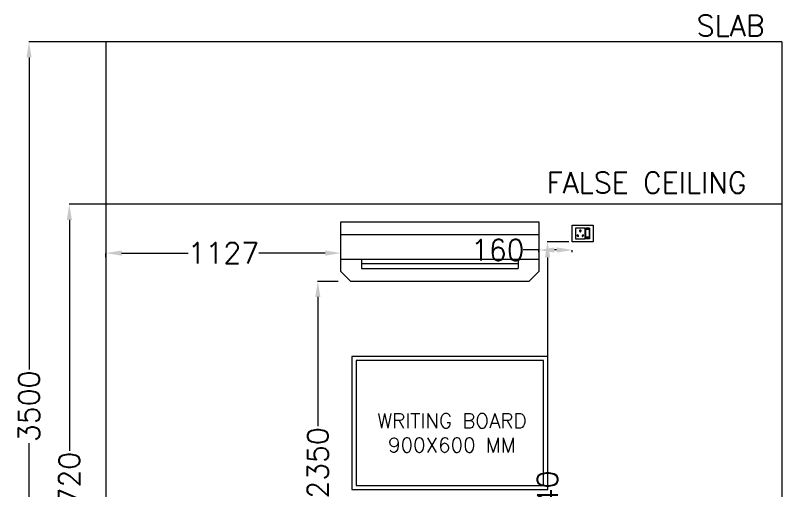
# Model space of a CAD drawing. Extents: x 3552052 to 4102982, y -707811 to -630695.
# Drawn here: x 3740793 to 3744470, y -694043 to -691761 of the extents above; entities that cross this region are included whole.
import ezdxf

# ---------------------------------------------------------------- set-up
doc = ezdxf.new("R2010")
doc.units = 0
doc.header["$LTSCALE"] = 6
doc.header["$MEASUREMENT"] = 0
doc.layers.get('Defpoints').update_dxf_attribs({"linetype": 'CONTINUOUS', "lineweight": 0})
for name, color, linetype, lineweight in [('ELE-4M UPS P.SB', 3, 'CONTINUOUS', 0), ('ELE-SOCKET NMBERING', 7, 'CONTINUOUS', 9), ('EQP', 6, 'CONTINUOUS', 0), ('HVAC', 3, 'CONTINUOUS', 15), ('LIGHT', 2, 'CONTINUOUS', 0), ('MEP_HVAC_RA_DUCT', 1, 'CONTINUOUS', 0)]:
    doc.layers.add(name, color=color, linetype=linetype, lineweight=lineweight)
doc.layers.add('ELE-6A AC SOCKET', color=7, linetype='CONTINUOUS', lineweight=0, true_color=0x00ceb6)
doc.styles.add('Annotation', font='tahoma.ttf')
doc.styles.add('ROMANS', font='romans.shx')
doc.dimstyles.new('AEPL1', dxfattribs={"dimtxt": 100, "dimasz": 75, "dimexe": 1.25, "dimexo": 50, "dimtad": 0, "dimdec": 0, "dimtxsty": 'ROMANS', "dimcen": 2.5, "dimclrd": 7, "dimclre": 7, "dimadec": 0, "dimazin": 0, "dimtfac": 1, "dimtdec": 0, "dimtmove": 0, "dimatfit": 3, "dimfxl": 1, "dimlwd": 0, "dimlwe": 0, "dimarcsym": 0})

# ---------------------------------------------------------------- blocks, each defined once
blk = doc.blocks.new('*D244')
at = {"layer": 'Defpoints', "color": 0, "linetype": 'ByBlock', "transparency": 16777216}
for p in [(3741052.5, -692667.8), (3741758, -692667.8), (3741382.2, -695388)]:
    blk.add_point(p, dxfattribs=at)
at = {"layer": 'ELE-4M UPS P.SB', "color": 7, "linetype": 'ByBlock', "lineweight": 0, "transparency": 16777216}
for p, q in [((3741708, -692667.8), (3741051.2, -692667.8)), ((3741052.5, -692742.8), (3741052.5, -693851.1)), ((3741052.5, -695313), (3741052.5, -694204.7)), ((3741332.2, -695388), (3741051.2, -695388))]:
    blk.add_line(p, q, dxfattribs=at)
at = {"layer": 'ELE-4M UPS P.SB', "color": 7, "linetype": 'ByBlock', "transparency": 16777216}
for points in [[(3741065, -692742.8), (3741040, -692742.8), (3741052.5, -692667.8)], [(3741040, -695313), (3741065, -695313), (3741052.5, -695388)]]:
    blk.add_solid(points, dxfattribs=at)
at = {"layer": 'ELE-4M UPS P.SB', "color": 0, "linetype": 'ByBlock', "transparency": 16777216, "insert": (3741052.5, -694027.9), "char_height": 100, "attachment_point": 5, "rotation": 90, "style": 'ROMANS'}
blk.add_mtext('2720', dxfattribs=at)
blk = doc.blocks.new('*D245')
at = {"layer": 'Defpoints', "color": 0, "linetype": 'ByBlock', "transparency": 16777216}
for p in [(3740859, -691888), (3741382.2, -691888), (3741382.2, -695388)]:
    blk.add_point(p, dxfattribs=at)
at = {"layer": 'ELE-4M UPS P.SB', "color": 7, "linetype": 'ByBlock', "lineweight": 0, "transparency": 16777216}
for p, q in [((3741332.2, -691888), (3740857.7, -691888)), ((3740859, -691963), (3740859, -693461.2)), ((3740859, -695313), (3740859, -693814.8)), ((3741332.2, -695388), (3740857.7, -695388))]:
    blk.add_line(p, q, dxfattribs=at)
at = {"layer": 'ELE-4M UPS P.SB', "color": 7, "linetype": 'ByBlock', "transparency": 16777216}
for points in [[(3740871.5, -691963), (3740846.5, -691963), (3740859, -691888)], [(3740846.5, -695313), (3740871.5, -695313), (3740859, -695388)]]:
    blk.add_solid(points, dxfattribs=at)
at = {"layer": 'ELE-4M UPS P.SB', "color": 0, "linetype": 'ByBlock', "transparency": 16777216, "insert": (3740859, -693638), "char_height": 100, "attachment_point": 5, "rotation": 90, "style": 'ROMANS'}
blk.add_mtext('3500', dxfattribs=at)
blk = doc.blocks.new('FGFFF')
at = {"layer": 'HVAC', "color": 1}
for p, q in [((3634023.8, -694515.9), (3634973.8, -694515.9)), ((3634023.8, -694634.9), (3634973.8, -694634.9))]:
    blk.add_line(p, q, dxfattribs=at)
at = {"layer": 'HVAC', "color": 8}
for p, q in [((3634123.3, -694634.9), (3634123.3, -694679.6)), ((3634123.3, -694655.2), (3634874.4, -694655.2)), ((3634874.4, -694634.9), (3634874.4, -694679.6)), ((3634123.3, -694679.6), (3634874.4, -694679.6))]:
    blk.add_line(p, q, dxfattribs=at)
at = {"layer": 'HVAC', "color": 1}
blk.add_lwpolyline([(3634023.8, -694455.3), (3634973.8, -694455.3), (3634973.8, -694693.6), (3634926.3, -694741.1), (3634071.3, -694741.1), (3634023.8, -694693.6)], close=True, dxfattribs=at)
blk = doc.blocks.new('*D247')
at = {"layer": 'Defpoints', "color": 0, "linetype": 'ByBlock', "transparency": 16777216}
for p in [(3741228, -692871.3), (3742355, -692871.3), (3741228, -692902.2)]:
    blk.add_point(p, dxfattribs=at)
at = {"layer": 'ELE-4M UPS P.SB', "color": 7, "linetype": 'ByBlock', "lineweight": 0, "transparency": 16777216}
for p, q in [((3741228, -692921.3), (3741228, -692903.5)), ((3741303, -692902.2), (3741621.8, -692902.2)), ((3742280, -692902.2), (3741961.2, -692902.2)), ((3742355, -692921.3), (3742355, -692903.5))]:
    blk.add_line(p, q, dxfattribs=at)
at = {"layer": 'ELE-4M UPS P.SB', "color": 7, "linetype": 'ByBlock', "transparency": 16777216}
for points in [[(3741303, -692889.7), (3741303, -692914.7), (3741228, -692902.2)], [(3742280, -692914.7), (3742280, -692889.7), (3742355, -692902.2)]]:
    blk.add_solid(points, dxfattribs=at)
at = {"layer": 'ELE-4M UPS P.SB', "color": 0, "linetype": 'ByBlock', "transparency": 16777216, "insert": (3741791.5, -692902.2), "char_height": 100, "attachment_point": 5, "style": 'ROMANS'}
blk.add_mtext('1127', dxfattribs=at)
blk = doc.blocks.new('*D248')
at = {"layer": 'Defpoints', "color": 0, "linetype": 'ByBlock', "transparency": 16777216}
for p in [(3742391.7, -693038), (3742244.7, -695388), (3742391.7, -695388)]:
    blk.add_point(p, dxfattribs=at)
at = {"layer": 'ELE-4M UPS P.SB', "color": 7, "linetype": 'ByBlock', "lineweight": 0, "transparency": 16777216}
for p, q in [((3742341.7, -693038), (3742243.4, -693038)), ((3742244.7, -693113), (3742244.7, -693733)), ((3742244.7, -695313), (3742244.7, -694086.6)), ((3742341.7, -695388), (3742243.4, -695388))]:
    blk.add_line(p, q, dxfattribs=at)
at = {"layer": 'ELE-4M UPS P.SB', "color": 7, "linetype": 'ByBlock', "transparency": 16777216}
for points in [[(3742257.2, -693113), (3742232.2, -693113), (3742244.7, -693038)], [(3742232.2, -695313), (3742257.2, -695313), (3742244.7, -695388)]]:
    blk.add_solid(points, dxfattribs=at)
at = {"layer": 'ELE-4M UPS P.SB', "color": 0, "linetype": 'ByBlock', "transparency": 16777216, "insert": (3742244.7, -693909.8), "char_height": 100, "attachment_point": 5, "rotation": 90, "style": 'ROMANS'}
blk.add_mtext('2350', dxfattribs=at)
blk = doc.blocks.new('EQ2WE')
at = {"layer": 'ELE-6A AC SOCKET', "lineweight": 0}
for p, q in [((-98.7, 169.5), (-215.4, 169.5)), ((-215.4, 169.5), (-215.4, 36.3)), ((-98.7, 36.3), (-98.7, 169.5)), ((-91, 36.3), (-91, 169.5)), ((-91, 169.5), (-44.6, 169.5)), ((-44.6, 169.5), (-91, 169.5)), ((-87.1, 50.8), (-87.1, 155)), ((-87.1, 155), (-48.5, 155)), ((-48.5, 155), (-48.5, 50.8)), ((-44.6, 169.5), (-44.6, 36.3)), ((-44.6, 169.5), (-44.6, 36.3)), ((-215.4, 36.3), (-98.7, 36.3)), ((-44.6, 36.3), (-91, 36.3)), ((-48.5, 55.5), (-87.1, 55.5)), ((-48.5, 50.8), (-87.1, 50.8))]:
    blk.add_line(p, q, dxfattribs=at)
blk.add_lwpolyline([(0, 0), (-257.3, 0), (-257.3, 205.9), (0, 205.9)], close=True, dxfattribs=at)
for centre, radius, start, end in [((-157.1, 135.8), 9.08, 307.15837, 232.84163), ((-157.1, 126.7), 5.79, 161.40312, 18.59688), ((-190.3, 76.9), 7.83, 5.26891, 272.51003), ((-184.2, 71.6), 6.31, 202.68381, 75.09514), ((-130, 71.6), 6.31, 104.90486, 337.31619), ((-123.8, 76.9), 7.83, 267.48997, 174.73109)]:
    blk.add_arc(centre, radius, start, end, dxfattribs=at)
blk = doc.blocks.new('*D255')
at = {"layer": 'Defpoints', "color": 0, "linetype": 'ByBlock', "transparency": 16777216}
for p in [(3743305, -692847.8), (3743465, -692847.8), (3743305, -692887.4)]:
    blk.add_point(p, dxfattribs=at)
at = {"layer": 'ELE-4M UPS P.SB', "color": 7, "linetype": 'ByBlock', "lineweight": 0, "transparency": 16777216}
for p, q in [((3743305, -692887.4), (3743230, -692887.4)), ((3743305, -692897.8), (3743305, -692888.6)), ((3743390, -692887.4), (3743380, -692887.4)), ((3743465, -692897.8), (3743465, -692888.6))]:
    blk.add_line(p, q, dxfattribs=at)
at = {"layer": 'ELE-4M UPS P.SB', "color": 7, "linetype": 'ByBlock', "transparency": 16777216}
for points in [[(3743380, -692874.9), (3743380, -692899.9), (3743305, -692887.4)], [(3743390, -692899.9), (3743390, -692874.9), (3743465, -692887.4)]]:
    blk.add_solid(points, dxfattribs=at)
at = {"layer": 'ELE-4M UPS P.SB', "color": 0, "linetype": 'ByBlock', "transparency": 16777216, "insert": (3743107.9, -692887.4), "char_height": 100, "attachment_point": 5, "style": 'ROMANS'}
blk.add_mtext('160', dxfattribs=at)
blk = doc.blocks.new('*D262')
at = {"layer": 'Defpoints', "color": 0, "linetype": 'ByBlock', "transparency": 16777216}
for p in [(3743498.3, -692847.8), (3743346.8, -695388), (3743498.3, -695388)]:
    blk.add_point(p, dxfattribs=at)
at = {"layer": 'ELE-4M UPS P.SB', "color": 7, "linetype": 'ByBlock', "lineweight": 0, "transparency": 16777216}
for p, q in [((3743448.3, -692847.8), (3743345.5, -692847.8)), ((3743346.8, -692922.8), (3743346.8, -693941.1)), ((3743346.8, -695313), (3743346.8, -694294.7)), ((3743448.3, -695388), (3743345.5, -695388))]:
    blk.add_line(p, q, dxfattribs=at)
at = {"layer": 'ELE-4M UPS P.SB', "color": 7, "linetype": 'ByBlock', "transparency": 16777216}
for points in [[(3743359.3, -692922.8), (3743334.3, -692922.8), (3743346.8, -692847.8)], [(3743334.3, -695313), (3743359.3, -695313), (3743346.8, -695388)]]:
    blk.add_solid(points, dxfattribs=at)
at = {"layer": 'ELE-4M UPS P.SB', "color": 0, "linetype": 'ByBlock', "transparency": 16777216, "insert": (3743346.8, -694117.9), "char_height": 100, "attachment_point": 5, "rotation": 90, "style": 'ROMANS'}
blk.add_mtext('2540', dxfattribs=at)

msp = doc.modelspace()

# ---------------------------------------------------------------- linework, layer by layer
at = {"layer": 'EQP', "linetype": 'ByBlock'}
for points in [[(3743348, -693398), (3742408, -693398), (3742408, -694038), (3743348, -694038)], [(3743328, -693418), (3742428, -693418), (3742428, -694018), (3743328, -694018)]]:
    msp.add_lwpolyline(points, close=True, dxfattribs=at)
at = {"layer": 'MEP_HVAC_RA_DUCT', "color": 8, "linetype": 'ByBlock'}
for p, q in [((3741228, -691888), (3741228, -695388)), ((3744470, -691888), (3744470, -695388))]:
    msp.add_line(p, q, dxfattribs=at)
for points in [[(3744470, -691888), (3741228, -691888)], [(3744470, -692667.8), (3741228, -692667.8)]]:
    msp.add_lwpolyline(points, dxfattribs=at)

# ---------------------------------------------------------------- block references
at = {"layer": 'ELE-6A AC SOCKET', "color": 254, "linetype": 'ByBlock', "true_color": 0xdebad0, "xscale": 0.3885944238316955, "yscale": 0.3885944238316955, "zscale": 0.3885944238316955}
msp.add_blockref('EQ2WE', (3743565, -692847.8), dxfattribs=at)
at = {"layer": 'LIGHT'}
msp.add_blockref('FGFFF', (108331.2, 1703.1), dxfattribs=at)

# ---------------------------------------------------------------- texts
at = {"layer": 'ELE-SOCKET NMBERING', "color": 0, "attachment_point": 1, "style": 'Annotation'}
for s, insert, char_height, width in [('{\\Fromans|c0;SLAB}', (3744062, -691760.6), 100.004, 2358.602), ('{\\Fromans|c0;FALSE CEILING }', (3743341.8, -692514), 100.004, 2358.602), ('\\pxqc;{\\Fromans|c0;WRITING BOARD\\P900X600 MM}', (3742478.7, -693672.2), 70, 818.084)]:
    msp.add_mtext(s, dxfattribs=dict(at, insert=insert, char_height=char_height, width=width))

# ---------------------------------------------------------------- dimensions: what is measured, and where the dimension line sits
at = {"layer": 'ELE-4M UPS P.SB', "color": 0, "linetype": 'ByBlock'}
for base, p1, p2, picture, middle in [((3740859, -691888), (3741382.2, -695388), (3741382.2, -691888), '*D245', (3740859, -693638)), ((3741052.5, -692667.8), (3741382.2, -695388), (3741758, -692667.8), '*D244', (3741052.5, -694027.9)), ((3743346.8, -695388), (3743498.3, -692847.8), (3743498.3, -695388), '*D262', (3743346.8, -694117.9))]:
    dim = msp.add_linear_dim(base=base, p1=p1, p2=p2, angle=90, dimstyle='AEPL1', dxfattribs=at)
    dim.commit()
    dim.dimension.update_dxf_attribs({"geometry": picture, "text_midpoint": middle})
for base, p1, p2, picture, middle in [((3743305, -692887.4), (3743465, -692847.8), (3743305, -692847.8), '*D255', (3743107.9, -692887.4)), ((3741228, -692902.2), (3742355, -692871.3), (3741228, -692871.3), '*D247', (3741791.5, -692902.2))]:
    dim = msp.add_linear_dim(base=base, p1=p1, p2=p2, dimstyle='AEPL1', dxfattribs=at)
    dim.commit()
    dim.dimension.update_dxf_attribs({"geometry": picture, "text_midpoint": middle})
dim = msp.add_linear_dim(base=(3742244.7, -695388), p1=(3742391.7, -693038), p2=(3742391.7, -695388), angle=90, dimstyle='AEPL1', dxfattribs=at)
dim.commit()
dim.dimension.update_dxf_attribs({"geometry": '*D248', "text_midpoint": (3742244.7, -693909.8), "dimtype": 160})

doc.saveas('drawing.dxf')
